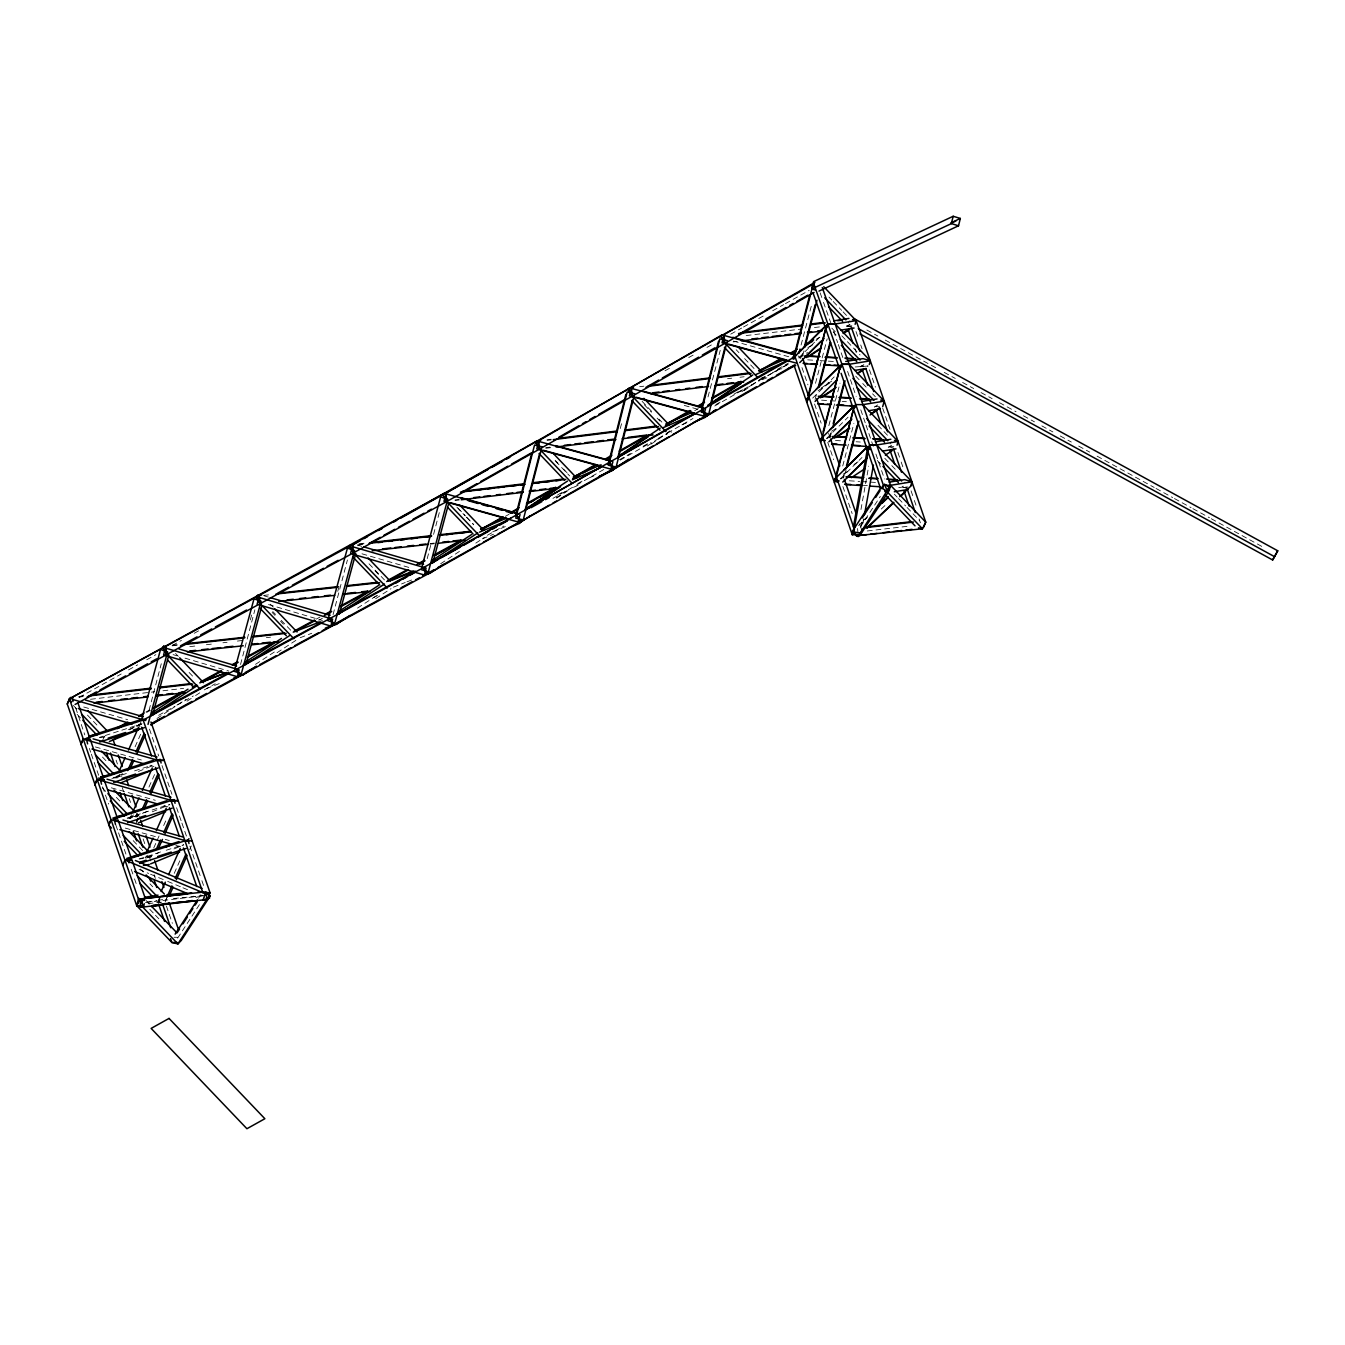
<?xml version="1.0" encoding="UTF-8"?>
<svg xmlns="http://www.w3.org/2000/svg" width="1345" height="1345" viewBox="0 0 1345 1345"><rect width="100%" height="100%" fill="white"/><g stroke="black" fill="none" stroke-linecap="round" stroke-linejoin="round"><path stroke-width="0.75" stroke-dasharray="5 3.75" d="M860.968 509.486L868.702 466.16M861.304 526.231L862.044 522.095M863.036 522.886L863.776 518.766M801.67 357.249L802.713 353.197M802.898 354.945L803.957 350.894M815.07 399.532L816.65 393.446M149.06 710.294L161.282 663.741M240.536 664.48L254.877 609.823M333.072 614.615L347.413 559.957M427.206 558.663L431.459 542.472M433.578 534.385L439.428 512.109M620.247 428.567L622.382 420.481M708.008 396.926L720.231 350.356M801.082 345.026L811.707 304.542M815.49 383.325L827.192 338.789M828.839 425.659L840.003 383.157M829.462 437.797L831.059 431.728M830.151 437.529L831.748 431.459M842.727 465.975L853.89 423.473M843.281 478.114L844.879 472.045M845.047 473.81L846.106 469.758M250.321 619.877L252.507 611.824M337.746 591.329L339.932 583.276M159.366 898.763L157.937 902.226L146.336 904.092M165.065 902.226L166.511 898.763M102.455 740.843L104.624 735.665M189.645 849.704L191.293 845.955M139.275 725.796L140.922 722.046M135.088 746.794L140.889 733.681M131.608 814.717L129.961 818.449L149.345 810.514M135.694 817.054L137.358 813.321M148.959 787.111L154.776 773.997M153.717 848.022L156.205 842.407M157.046 840.524L159.534 834.909M163.67 825.544L166.158 819.929M174.245 873.359L180.045 860.245M117.738 778.032L119.369 774.72M161.198 895.602L157.92 902.226L163.35 903.874M165.603 900.343L167.234 897.031M852.259 327.474L846.846 325.826L849.3 320.85M898.729 487.647L902.613 487.008L905.051 482.031M894.19 448.322L888.776 446.674L891.231 441.698M198.488 898.225L200.708 894.812L205.297 898.292M177.624 938.171L199.867 903.974M860.262 527.072L880.336 496.423M667.524 433.09L692.944 418.497M668.448 432.064L666.111 434.385L671.659 431.964M133.474 814.936L129.961 818.449L132.768 815.995M145.075 857.572L147.429 855.235M762.228 377.743L758.731 381.24L767.978 377.272M798.795 357.787L814.582 342.218M816.028 340.789L820.332 336.553M812.683 398.103L834.203 376.869M826.553 438.42L848.09 417.185M840.44 478.736L861.977 457.502M881.294 509.032L887.397 503.232M863.137 520.734L869.055 515.118M858.581 525.542L867.458 517.102M116.04 778.133L118.864 775.661M667.792 432.67L669.911 430.837M762.548 377.693L742.02 392.135M741.734 391.714L752.141 384.704M647.365 446.019L661.236 436.671M651.114 444.102L666.733 433.594M556.342 497.784L566.783 490.791M556.645 498.171L570.583 488.857M809.354 347.027L812.834 344.707M821.257 388.032L831.765 381.055M818.096 390.722L830.336 382.585M799.064 358.073L807.538 352.44M846.577 326.532L849.973 324.279L846.19 326.213M860.464 366.849L863.86 364.596M831.63 431.241L838.423 426.735M826.822 438.705L830.218 436.453M874.334 407.165L877.73 404.912M853.957 464.529L860.75 460.04M843.147 474.23L849.939 469.724M840.709 479.022L844.105 476.769M888.221 447.482L891.617 445.229M156.978 718.449L168.949 710.58M170.647 709.454L186.03 699.35M187.039 701.165L193.882 696.676M195.58 695.567L200.708 692.187M440.672 563.74L459.435 551.416M475.811 543.128L484.334 537.512M255.5 664.346L274.346 652.006M277.036 652.712L295.883 640.371M357.535 608.091L378.079 594.658M375.642 598.71L391.059 588.622M715.775 404.61L721.223 401.483M733.933 394.186L741.196 390.016M714.733 405.988L741.986 390.369M743.802 389.327L760.144 379.946M577.711 483.612L583.158 480.501M619.49 459.738L630.385 453.5M643.112 446.237L650.375 442.085M576.669 485.007L603.922 469.422M620.28 460.091L651.165 442.438M658.428 438.285L665.691 434.132M816.247 339.243L819.895 337.175M761.169 378.55L764.817 376.482M777.561 369.253L788.473 363.049M761.942 378.92L765.574 376.852M767.39 375.827L789.229 363.419M505.367 516.346L509.015 514.294M557.671 494.893L564.967 490.807M487.411 535.26L503.803 526.046M552.963 498.356L574.819 486.049M79.22 697.399L121.201 673.996M128.498 669.928L137.627 664.833M146.739 659.756L155.869 654.662M172.294 645.499L181.424 640.422M194.201 633.293L199.665 630.25M665.018 370.783L670.499 367.723M688.741 357.551L694.222 354.492M706.999 347.38L714.296 343.311M730.722 334.148L741.667 328.046M743.499 327.02L763.573 315.84M772.686 310.745L783.647 304.642M785.463 303.617L809.186 290.402M318.799 620.264L322.447 618.229M694.726 410.662L698.374 408.628M807.874 347.582L811.523 345.531M158.643 715.321L175.069 706.159M176.884 705.15L193.31 695.987M204.255 689.884L215.217 683.781M738.96 391.748L742.608 389.714M760.866 379.542L788.237 364.276M145.966 712.009L149.614 709.975M146.655 712.446L150.321 710.412M129.708 729.763L140.687 723.694M137.711 726.165L141.376 724.131M316.31 619.07L319.975 617.086M373.927 597.432L377.592 595.448M681.881 424.902L687.429 422.481M772.635 372.615L781.882 368.631M589.228 477.895L596.625 474.701M573.458 487.327L579.006 484.94M492.657 531.88L507.452 525.71M482.418 538.857L493.514 534.234M128.414 729.578L141.982 724.03M138.434 771.475L153.935 765.137M152.304 811.808L169.756 804.663M147.782 857.152L163.3 850.78M173.942 848.947L183.643 844.979M118.242 775.594L124.059 773.224M116.309 776.384L119.318 775.174M393.412 587.177L405.248 582.486M406.947 581.847L412.999 579.443M206.441 688.573L220.227 683.226M300.17 637.715L311.771 633.276M99.362 737.413L103.246 736.169M105.179 735.547L141.998 723.694M113.249 777.729L126.817 773.375M134.567 770.87L152.002 765.255M127.136 818.063L169.756 804.327M139.073 859.001L158.458 852.764M166.208 850.259L183.643 844.643M100.001 737.682L105.885 736.69M111.854 778.402L119.604 777.124M855.218 366.966L868.147 366.025L861.019 366.025L866.432 367.673M127.725 818.382L137.392 816.802M147.143 902.108L156.827 900.528M158.76 900.209L162.627 899.57M139.762 858.967L143.612 858.329M145.546 858.026L151.346 857.084M639.665 386.704L643.784 386.2M547.045 439.748L551.164 439.227M547.079 440.403L551.198 439.882M545.751 447.65L549.886 447.128M545.784 448.305L551.971 447.532M733.109 341.933L737.245 341.428M455.03 499.886L459.149 499.382M455.03 500.542L459.166 500.037M145.479 902.562L205.432 895.434L172.816 898.578M746.172 335.544L802.024 328.987M814.431 327.524L820.635 326.801M727.561 378.685L731.714 378.197M739.985 377.239L744.121 376.751M357.35 545.061L363.553 544.338M189.813 646.659L198.085 645.684M206.373 644.726L212.577 643.986M222.917 642.775L227.053 642.288M237.392 641.077L243.596 640.338M266.36 637.664L270.496 637.177M90.535 699.282L154.658 691.75M162.947 690.775L183.626 688.354M867.273 530.972L908.665 526.181M78.834 696.441L85.054 695.735M78.783 697.08L82.919 696.609M359.065 543.817L367.353 542.876M359.014 544.456L363.167 543.985M430.181 543.548L434.317 543.077M430.131 544.187L434.267 543.716M263.536 595.415L269.757 594.725M172.194 645.196L178.414 644.524M172.11 645.835L178.33 645.163M846.862 325.843L852.209 325.843M161.501 902.226L157.937 902.226L163.972 903.655M878.487 406.341L874.922 406.341L880.336 407.989M888.776 446.658L894.139 446.674M908.026 488.655L902.613 487.008L907.959 487.008M174.026 937.28L177.59 937.28M807.689 359.838L818.029 360.494M820.097 360.628L826.284 361.015M828.352 361.132L834.556 361.519M821.576 400.154L840.171 401.331M842.239 401.449L846.375 401.718M835.464 440.471L841.651 440.874M856.126 441.765L860.245 442.034M849.334 480.787L859.674 481.443M861.741 481.577L876.2 482.485M863.221 485.293L867.357 485.562M846.846 325.826L852.898 327.255M902.596 487.008L908.648 488.437M125.27 828.1L157.264 837.145M165.267 839.398L169.251 840.524M175.859 845.433L181.861 847.115M733.412 341.058L789.364 356.929M684.302 405.417L698.29 409.384M95.394 746.946L141.376 759.992M149.968 765.473L153.952 766.6M111.316 787.817L155.297 800.275M163.888 805.739L167.89 806.865M83.726 706.999L127.556 719.642M136.097 725.174L140.082 726.317M357.72 545.145L361.704 546.305M361.973 553.804L411.856 568.296M264.326 595.885L268.311 597.062M268.546 604.561L322.363 620.448M173.068 654.628L177.052 655.805M185.022 658.159L228.869 671.105M139.107 869.475L148.639 873.443M150.539 874.233L165.771 880.605M167.671 881.395L180.987 886.977M182.903 887.767L190.519 890.945M193.613 896.14L197.412 897.737M866.836 329.996L877.881 336.048M885.262 340.083L936.843 368.345M944.207 372.38L955.253 378.433M962.616 382.484L973.679 388.537M981.043 392.572L992.106 398.624M999.469 402.659L1016.047 411.755M1023.41 415.79L1034.473 421.842M1041.837 425.877L1052.883 431.947M1060.264 435.982L1071.309 442.034M1078.673 446.069L1089.736 452.122M1097.1 456.157L1154.212 487.462M1156.044 488.47L1172.621 497.549M1174.471 498.558L1191.048 507.637M1192.897 508.645L1209.474 517.741M1211.307 518.75L1264.737 548.02M798.073 355.837L800.847 358.543M369.018 563.79L384.468 579.93M270.395 604.208L273.203 607.133M272.766 611.538L275.574 614.463M281.189 620.314L291.008 630.536M175.506 653.418L178.313 656.343M189.107 672.466L194.722 678.317M828.991 297.094L831.798 300.036M833.211 301.515L841.667 310.359M843.063 311.821L847.3 316.26M831.782 328.113L836.002 332.534M884.775 458.275L890.407 464.176M891.802 465.639L897.434 471.54M877.293 460.478L881.513 464.899M894.358 494.187L897.182 497.146M898.578 498.608L905.622 505.972M907.034 507.452L919.694 520.717M644.423 404.845L651.451 412.209M657.083 418.093L659.891 421.052M555.569 461.15L569.641 475.895M458.04 508.208L465.084 515.572M466.48 517.035L473.524 524.399M456.88 507.149L465.32 515.992M466.715 517.472L473.759 524.836M375.053 570.835L380.685 576.719M272.144 612.412L274.952 615.354M280.584 621.255L283.392 624.198M87.425 715.069L97.277 725.392M73.302 705.452L77.522 709.874M77.119 714.329L81.339 718.751M102.472 757.05L108.104 762.951M136.501 813.54L139.325 816.482M116.376 797.383L122.008 803.268M102.254 787.783L106.474 792.205M133.155 840.608L143.007 850.914M140.485 869.055L143.293 871.997M149.934 883.816L152.742 886.759M146 900.461L150.22 904.882M149.799 909.338L154.019 913.759M155.432 915.222L161.047 921.123M841.785 335.796L846.005 340.218M847.417 341.697L860.06 354.962M833.328 332.08L836.136 335.023M855.706 376.112L861.321 382.014M862.733 383.493L866.953 387.915M872.569 393.816L875.376 396.758M877.982 425.306L889.23 437.091M736.152 349.717L738.977 352.676M744.609 358.594L754.478 368.967M642.103 401.348L653.401 413.218M659.033 419.152L661.858 422.111M555.098 460.259L557.923 463.218M563.572 469.136L569.204 475.054M820.131 292.806L822.837 300.456M823.527 302.373L831.664 325.339M856.008 331.576L858.043 337.326M860.733 344.976L862.078 348.792M854.949 348.809L856.294 352.642M176.599 807.723L181.239 821.139M181.911 823.056L186.568 836.472M189.88 846.072L201.246 878.789M201.901 880.706L204.575 888.406M115.889 825.158L117.889 830.907M118.562 832.824L126.548 855.84M131.205 869.257L133.861 876.923M134.517 878.84L137.173 886.506M869.475 369.858L875.444 387.141M833.681 331.089L837.649 342.605M838.322 344.522L842.962 357.972M801.973 367.605L807.941 384.855M162.005 765.557L171.941 794.307M129.221 798.644L130.532 802.477M143.142 838.944L145.125 844.694M149.11 856.21L151.111 861.96M166.393 906.059L172.362 923.326M122.26 787.666L123.572 791.516M102.607 786.791L108.592 804.058M89.358 748.392L90.687 752.242M91.342 754.158L98.622 775.275M882.723 408.258L889.986 429.391M919.089 518.985L920.417 522.818M847.585 371.405L856.16 396.388M828.604 433.359L829.932 437.192M814.566 404.021L821.156 423.204M827.763 442.387L833.681 459.671M149.463 729.125L158.693 755.974M154.036 874.603L155.364 878.453M897.888 452.441L900.528 460.125M901.184 462.041L903.823 469.724M911.069 490.858L913.692 498.541M914.348 500.458L916.987 508.141M860.783 409.821L865.39 423.271M866.045 425.205L873.275 446.338M875.914 454.022L884.455 478.988M859.606 523.81L861.573 529.594M842.911 486.571L852.142 513.571M116.107 760.16L117.402 764.01M75.69 707.874L84.785 734.891M158.895 898.712L159.82 902.445M857.572 528.551L858.127 534.301M137.543 816.482L132.18 816.465L137.543 816.482M151.481 856.765L146.134 856.765L151.481 856.765M121.84 776.149L118.276 776.149L121.857 776.166"/><path stroke-width="1.5" d="M853.403 527.021L867.475 448.608M861.926 529.073L861.187 533.208L853.655 531.947L868.836 447.33L867.844 446.54M864.516 514.631L873.409 465.101M815.389 290.049L811.808 288.956L813.607 281.626L953.168 216.276L960.33 218.445L958.531 225.775L818.971 291.125M811.808 288.956L951.369 223.606L953.168 216.276M350.557 553.568L352.289 546.642L426.113 568.094L424.381 575.004L352.558 554.14M608.411 463.571L625.896 394.388M617.943 457.199L632.352 400.205M628.552 459.284L612.95 469.792L616.128 467.034L634.151 395.783M701.569 408.426L718.533 341.277M710.597 404.072L724.989 347.094M715.994 409.67L705.604 416.681L708.781 413.924L726.788 342.672M237.376 676.72L239.124 669.81L165.385 648.038L163.619 654.931L237.376 676.72L243.411 674.333L233.761 678.048M257.114 604.275L258.879 597.382L332.618 619.154L330.87 626.064L259.114 604.863M516.06 514.362L531.712 453.45M539.715 453.215L525.105 510.058L601.736 466.48M530.502 515.639L520.061 522.633L523.239 519.91L541.497 448.843M793.668 357.484L809.841 294.723M793.853 359.233L812.649 286.35M804.276 347.128L815.238 304.609M804.999 346.859L816.987 300.288M808.126 395.682L826.166 326.801M818.248 387.377L829.932 342.807M818.954 387.108L830.638 342.538M798.947 353.13L800.023 349.078M823.056 431.913L840.087 367.118M825.359 440.656L821.627 439.748L840.625 365.083M833.177 423.625L843.836 383.123M832.824 427.407L845.063 380.82M836.338 474.264L853.403 409.468M839.179 480.989L835.447 480.081L854.478 405.433M846.476 465.975L857.152 425.474M846.644 467.741L858.917 421.17M421.792 567.573L440.639 496.877L447.734 499.214L428.349 571.928L421.254 569.591M432.838 562.782L448.457 504.207M705.553 408.561L703.553 416.008L629.426 395.85L631.41 388.419L703.536 408.023M612.9 461.671L610.899 469.119L536.789 448.877L538.79 441.429L610.899 461.133M141.477 720.029L160.526 649.517L167.604 651.888L148.017 724.417M152.54 715.254L168.865 654.813M234.82 669.289L254.003 598.861L261.098 601.249L241.343 673.694L234.265 671.306M245.883 664.514L261.787 606.158M328.298 618.616L347.43 548.138L354.525 550.525L334.838 623.021L327.76 620.633M339.377 613.858L355.769 553.434M520.044 514.513L518.01 521.944L443.968 501.315L446.002 493.884L518.044 513.958M138.77 898.258L136.686 905.656L171.857 942.475L177.91 943.921L142.721 907.085L136.686 905.656L67.25 703.99L69.419 698.828L444.001 493.464L349.666 546.171L69.419 698.812L138.854 900.444L136.686 905.656L142.099 907.303M479.123 535.411L446.742 501.534L442.875 494.893L814.868 282.366L813.792 283.778L841.953 364.276L839.784 369.488L825.88 329.172L826.923 325.473M855.117 324.33L856.16 320.631L823.762 286.737M869.273 364.529L870.316 360.83L856.143 320.614L852.545 319.538M882.673 406.678L884.237 401.146L870.316 360.83L835.178 323.977L828.049 323.96L825.88 329.172L813.002 292.823M897.048 445.178L898.09 441.479L884.237 401.146L849.098 364.293L835.178 323.977L856.16 320.631M888.995 490.858L890.558 485.31L849.098 364.293L841.953 364.276L839.784 369.471M910.868 485.511L911.91 481.813L876.755 444.976L869.61 444.96L867.458 450.155M206.239 895.669L207.231 892.391M812.363 287.258L813.809 283.778L720.937 336.317L724.837 342.941L757.235 377.02M825.88 329.189L828.049 323.96L835.178 323.943L822.283 287.578M111.568 828.1L108.76 825.158L110.912 819.962L118.057 819.962L131.373 858.295M108.76 825.158L110.912 819.962M122.731 865.423L124.9 860.212L132.029 860.212L145.327 898.544M207.92 898.04L210.072 892.828L150.959 721.996M859.405 534.789L852.276 534.772L820.618 442.37L822.787 437.175M880.622 400.037L884.237 401.146L862.952 404.626L855.807 404.626L854.361 408.073L855.807 404.626L841.953 364.276L849.098 364.293L870.316 360.83L863.087 358.627L845.736 361.452M834.438 482.704L835.884 479.24M852.276 534.772L854.445 529.577L795.013 356.644L796.055 355.248L722.013 334.888M855.807 404.626L883.413 485.31L881.967 488.773L883.699 485.528M889.163 482.166L904.681 479.61L911.91 481.813L890.558 485.31L888.389 490.521L884.825 490.505M923.561 527.341L925.73 522.146L898.09 441.479L862.952 404.626M147.21 851.25L152.994 838.154M156.306 830.655L166.242 808.194M156.306 849.334L160.442 839.986M163.754 832.488L172.025 813.775M158.306 848.762L162.442 839.398M164.931 833.782L173.202 815.07M161.165 891.516L165.3 882.152M168.613 874.67L180.196 848.46M166.965 897.081L171.925 885.851M175.237 878.369L185.997 854.025M169.789 894.644L173.085 887.145M176.397 879.664L187.157 855.319M119.369 770.651L125.169 757.571M128.481 750.09L138.434 727.662M127.641 770.618L132.617 759.404M135.929 751.939L144.234 733.244M130.465 768.163L133.777 760.682M137.089 753.217L145.394 734.521M133.273 810.968L139.056 797.871M142.368 790.389L152.304 767.945M136.568 822.165L138.232 818.416M142.368 809.068L146.504 799.703M149.816 792.222L158.105 773.509M144.369 808.479L147.681 800.998M150.993 793.516L159.265 774.804M67.267 704.007L70.528 697.382M144.352 903.773L142.721 907.085L140.687 906.681L139.947 899.032L206.088 891.802L206.827 899.469L177.91 943.904L181.239 940.508L210.139 896.056L205.566 892.576M920.417 528.366L922.451 528.77L887.296 491.951L881.194 487.277L852.209 531.544L858.312 536.218L890.558 485.31L925.73 522.146L922.468 528.77L856.261 535.798L866.617 534.604M114.947 817.777L113.552 820.4L187.543 841.314L188.956 838.675M859.993 333.896L1272.639 559.991L1277.75 550.794L854.058 318.63M1272.639 559.991L1277.75 550.794M101.009 777.494L99.597 780.117L173.589 801.048M175.136 934.136L197.379 899.939M177.338 932.438L179.574 929.025M182.903 923.897L187.358 917.055M189.578 913.642L192.907 908.497M195.143 905.084L197.362 901.671M862.229 517.926L872.266 502.61M875.595 497.499L880.067 490.69M861.641 532.805L888.389 491.951M796.122 363.066L722.046 342.74L724.047 335.292L724.837 342.941L720.937 336.317L721.962 334.922L535.68 442.455L539.58 449.062L814.061 292.453M629.325 388.032L628.3 389.428L632.251 396.018L628.3 389.428L629.325 388.032L633.478 387.494M703.771 416.866L707.403 414.798L613.74 469.287L427.357 574.248L423.473 567.624L143.158 720.079L202.944 892.828M707.403 414.798L706.377 416.177L702.443 409.586L423.473 567.624L427.306 574.281L150.64 724.753M443.934 493.497L442.875 494.893L446.792 501.517L539.58 449.062L538.824 441.429L536.722 441.025L443.934 493.497L446.019 493.884L446.775 501.534M536.739 441.042L535.68 442.455L539.614 449.045M353.5 552.812L352.81 545.145L350.793 544.742L349.666 546.171L353.466 552.845L387.259 588M241.461 674.534L240.301 675.997L236.501 669.322L240.301 675.997L241.461 674.534L210.358 691.448M350.826 544.708L349.666 546.171L353.5 552.829L446.725 501.55M861.187 533.208L858.11 536.605L854.025 532.519M825.813 325.927L792.793 358.627L795.399 355.87M210.139 896.056L206.827 899.452L142.738 907.085L141.998 899.435M887.28 491.951L889.516 489.681M707.302 415.151L704.982 417.471L693.869 422.296M522.936 519.943L519.422 523.44L510.175 527.29M607.553 464.664L609.89 462.344M615.825 467.102L612.328 470.582L599.366 476.164M792.793 358.611L795.13 356.29M798.14 353.079L825.41 326.078M805.1 357.047L820.887 341.411M799.754 362.595L824.149 338.436M816.365 389.058L839.33 366.378M806.697 398.86L839.734 366.26M815.087 401.415L836.624 380.147M830.218 429.358L853.184 406.711M820.551 439.159L853.571 406.594M832.858 437.579L850.09 420.598M828.94 441.715L851.923 419.068M844.038 469.691L867.004 447.044M846.678 477.912L863.91 460.932M842.76 482.048L867.172 457.989M877.949 506.678L888.305 496.843M882.27 503.064L888.188 497.431M867.121 527.576L893.769 502.29M899.687 496.675L911.523 485.444M866.987 528.182L893.635 502.879M901.049 495.868L905.488 491.648M707.722 405.349L752.813 374.969M714.935 401.096L740.961 383.56M618.549 456.14L660.176 428.113M618.834 456.56L648.324 436.705M525.693 508.998L567.523 481.039M526.013 509.385L555.62 489.597M806.563 357.535L820.5 348.237M843.147 333.14L850.107 328.483M808.614 356.761L820.803 348.641M843.449 333.526L848.678 330.046M820.484 397.784L836.237 387.31M857.236 373.355L864.247 368.698M822.568 396.994L834.825 388.839M857.572 373.725L862.817 370.228M526.635 509.251L530.031 506.998M533.427 504.745L540.202 500.239M545.297 496.86L560.579 486.722M834.186 438.201L849.452 428.063M871.526 413.419L878.302 408.914M836.102 437.512L849.687 428.5M870.047 414.983L876.839 410.477M851.402 477.66L864.986 468.648M885.363 455.148L892.155 450.642M152.103 712.749L187.997 689.178M151.397 715.691L197.547 685.378M151.144 724.753L159.702 719.138M432.401 560.293L471.624 534.503M431.728 563.236L477.778 532.939M443.413 564.446L429.761 573.407L425.323 573.844M245.479 662.009L281.458 638.455M244.74 664.951L289.293 635.798M256.475 666.162L242.773 675.123L239.83 675.409M338.957 611.353L378.348 585.596M338.234 614.295L384.468 584.049M349.952 615.506L336.25 624.467L331.845 624.887M558.814 437.259L578.787 425.827M582.419 423.742L586.05 421.674M589.682 419.59L595.129 416.462M598.76 414.394L624.198 399.835M645.987 387.343L658.714 380.063M662.345 377.979L698.677 357.148M702.309 355.063L715.019 347.767M666.414 424.062L690.019 410.511M697.298 406.341L704.561 402.189M711.824 398.019L740.876 381.341M665.388 425.457L690.809 410.864M698.072 406.694L703.519 403.567M712.615 398.355L741.667 381.694M708.916 405.08L786.976 360.443M792.424 357.333L796.055 355.248M618.078 457.149L694.39 413.403M795.013 356.644L702.443 409.586L706.377 416.177L795.332 365.319M616.582 466.866L652.913 446.036M656.545 443.951L669.255 436.654M672.887 434.586L700.14 418.951M712.85 411.671L716.481 409.603M720.113 407.518L756.428 386.772M760.059 384.687L763.691 382.619M767.322 380.534L772.77 377.424M776.401 375.356L794.542 364.966M573.777 477.004L595.566 464.546M604.662 459.368L611.925 455.215M619.188 451.063L646.441 435.477M572.735 478.4L596.356 464.899M605.435 459.704L610.882 456.594M619.978 451.399L649.047 434.805M759.068 370.917L780.907 358.51M790.019 353.331L797.299 349.196M804.579 345.06L813.675 339.898M759.824 371.287L781.664 358.88M790.776 353.718L796.223 350.608M805.336 345.446L812.615 341.311M843.836 332.417L849.3 329.306M525.525 518.682L498.07 534.015M529.173 516.598L549.197 505.199M552.845 503.131L556.477 501.063M560.125 498.995L612.933 468.934M738.674 334.317L762.346 320.917M765.977 318.849L786.001 307.517M789.649 305.466L793.298 303.398M796.929 301.347L807.857 295.16M460.578 492.909L476.954 483.662M480.602 481.594L507.889 466.177M511.537 464.109L531.544 452.811M480.938 529.291L502.795 516.984M510.074 512.882L519.187 507.754M526.467 503.652L555.603 487.26M481.695 529.678L503.551 517.371M510.831 513.269L518.111 509.167M527.223 504.039L556.359 487.63L550.021 488.403M351.146 545.784L360.258 540.707M363.907 538.672L367.555 536.638M378.517 530.535L382.165 528.501M393.11 522.381L396.758 520.347M400.406 518.313L442.387 494.91M444.203 493.901L488 469.472M491.665 467.438L502.61 461.335M506.258 459.301L509.906 457.266M537.277 442.001L540.925 439.966M419.169 564.312L422.818 562.277M435.578 555.149L444.707 550.055M448.356 548.02L459.317 541.917M481.207 529.711L501.281 518.514M530.485 502.24L534.133 500.205M539.614 497.146L554.207 489.008M576.097 476.803L579.762 474.768M583.411 472.734L587.059 470.7M431.913 562.109L510.68 518.195M395.884 583.041L399.532 581.006M403.181 578.972L406.829 576.938M410.477 574.903L414.125 572.869M432.384 562.698L437.848 559.638M441.496 557.603L459.755 547.432M463.403 545.397L474.348 539.295M477.996 537.26L488.958 531.157M492.606 529.123L496.255 527.089M499.903 525.054L507.2 520.986M530.922 507.754L541.867 501.651M545.515 499.617L549.18 497.583M428.45 572.819L433.947 569.759M437.613 567.725L479.745 544.237M483.41 542.186L494.405 536.067M116.712 728.166L127.691 722.097M138.653 716.044L144.134 713.018M153.28 707.958L182.517 691.801M117.418 728.603L128.38 722.534M139.342 716.481L143.007 714.464M153.969 708.395L181.39 693.247M192.352 687.177L196.017 685.16M112.123 740.305L119.436 736.253M369.253 543.346L380.215 537.311M383.88 535.293L394.842 529.274M398.49 527.257L409.452 521.221M413.117 519.22L424.079 513.185M427.744 511.167L431.392 509.167M87.206 696.979L96.369 691.952M100.018 689.951L125.64 675.879M129.305 673.862L147.597 663.808M151.262 661.807L156.743 658.781M75.085 704.461L353.466 552.845M387.747 580.367L406.039 570.347M417.017 564.345L424.331 560.327M433.477 555.317L460.898 540.287M388.453 580.821L408.561 569.792M419.539 563.79L425.02 560.781M434.166 555.771L461.604 540.74M336.637 614.211L415.47 571.171M336.788 622.87L397.296 589.833M400.961 587.832L411.957 581.83M415.622 579.829L419.287 577.829M422.952 575.828L426.617 573.827M151.649 714.632L228.499 672.836M151.8 723.291L164.611 716.33M168.259 714.346L192.049 701.401M195.714 699.417L206.693 693.448M277.692 593.145L288.687 587.177M292.353 585.193L323.489 568.296M327.154 566.295L338.15 560.327M180.549 645.802L197.059 636.857M200.724 634.874L211.72 628.922M215.385 626.921L246.538 610.042M200.842 681.696L221.017 670.751M232.012 664.783L237.51 661.807M248.506 655.839L274.161 641.918M294.32 630.99L314.478 620.062M325.473 614.11L330.971 611.134M340.134 606.175L367.622 591.279M201.515 682.167L221.673 671.222M232.668 665.254L238.166 662.278M247.329 657.301L272.985 643.381M294.992 631.461L315.15 620.549M324.313 615.573L331.643 611.605M340.806 606.645L368.295 591.75M243.159 664.884L321.993 622.163M245.126 672.55L256.138 666.599M259.804 664.598L276.297 655.671M279.962 653.67L290.957 647.718M294.622 645.734L318.462 632.822M322.127 630.822L333.123 624.87M950.898 222.867L960.33 218.445M952.075 222.799L955.841 221.034M666.01 423.81L691.918 412.545M663.203 427.66L694.659 413.974M758.63 370.665L784.522 359.535M755.823 374.532L785.396 361.805M788.304 368.513L795.702 365.336M573.357 476.752L601.114 464.798M572.398 479.812L600.156 467.858M480.518 529.022L506.409 518.245M479.526 532.149L507.284 520.599M392.135 580.25L411.503 572.314M138.569 822.787L165.704 811.691M166.057 846.913L171.874 844.525M150.59 863.877L179.675 851.94M121.151 782.756L152.136 770.113M109.382 741.499L138.535 729.73M425.877 574.399L430.417 572.6L422.666 575.643M386.704 581.528L413.789 570.868M330.836 626.064L336.906 623.676L325.305 628.115M203.902 681.226L225.153 673.072M199.766 682.873L226.817 672.5M293.244 632.167L320.312 621.827M100.757 777.259L153.078 760.413M122.042 778.419L135.61 774.047M113.636 782.319L158.206 767.978M112.778 818.163L166.999 800.678M139.863 817.441L145.68 815.574M127.59 822.585L172.126 808.227M126.749 858.413L179.019 841.55M140.283 862.061L146.084 860.195M157.701 856.446L171.252 852.074M139.628 863.473L186.098 848.493M88.804 736.303L143.091 718.903M146.302 719.054L86.198 738.321L87.627 743.886M108.155 738.119L125.606 732.521M133.357 730.032L139.174 728.166M99.732 742.003L144.335 727.695M88.854 736.152L96.706 734.824M100.757 776.838L106.574 775.88M854.731 370.413L866.298 368.53M861.523 401.483L877.007 398.944M868.601 410.746L880.218 408.846M875.36 441.816L890.861 439.277M882.438 451.096L896.005 448.86M894.29 491.749L907.892 489.53M116.645 816.818L126.312 815.238M130.6 857.084L138.333 855.823M143.461 865.407L149.261 864.465M144.554 897.334L158.088 895.148M151.632 906.597L163.216 904.731M833.681 320.867L848.93 318.429M840.726 330.147L854.075 328.029M649.971 385.41L709.79 377.895M718.045 376.852L748.997 372.969M647.954 386.334L709.824 378.55M718.079 377.508L751.082 373.372M652.829 392.807L659.016 392.034M663.135 391.513L669.322 390.722M675.509 389.949L679.645 389.428M685.832 388.655L689.951 388.133M696.138 387.36L702.325 386.587M716.767 384.771L722.954 383.981M727.09 383.459L733.277 382.686M737.396 382.165L741.532 381.644M650.795 393.715L708.563 386.469M714.75 385.679L743.617 382.047M559.419 438.201L617.17 430.988M625.425 429.963L656.377 426.096M553.266 439.63L617.204 431.644M625.459 430.619L658.462 426.5M564.312 445.329L570.515 444.556M574.634 444.052L580.821 443.278M584.941 442.757L593.195 441.732M597.331 441.21L603.518 440.437M607.637 439.933L613.824 439.159M628.266 437.36L646.827 435.04M556.107 447.028L615.926 439.563M622.113 438.789L653.065 434.923M742.675 332.366L802.578 325.019M810.833 324.01L823.224 322.497M837.683 320.715L841.819 320.211M738.539 333.526L802.578 325.675M810.833 324.666L825.292 322.901M751.704 339.007L757.891 338.251M762.027 337.729L768.23 336.973M772.349 336.469L780.621 335.46M784.74 334.955L790.944 334.199M795.08 333.694L801.267 332.921M807.471 332.165L811.607 331.66M817.794 330.904L821.929 330.399M741.364 340.924L801.267 333.594M807.471 332.82L821.929 331.055M462.529 491.228L524.483 483.746M532.755 482.754L563.723 479.005M460.478 492.136L524.5 484.402M532.755 483.41L565.808 479.408M473.608 497.633L479.812 496.893M483.931 496.389L490.135 495.649M496.322 494.893L500.458 494.405M506.661 493.649L512.849 492.892M516.984 492.404L523.171 491.648M529.375 490.908L535.562 490.152M539.698 489.664L545.885 488.907M461.234 499.785L523.188 492.304M529.392 491.564L558.293 488.067M142.015 898.779L191.629 892.878M197.833 892.138L201.969 891.651M153.095 905.202L159.282 904.462M163.417 903.974L169.621 903.235M175.825 902.495L182.029 901.755M186.165 901.268L192.369 900.528M466.967 491.228L471.103 490.74M475.239 490.252L481.443 489.53M487.647 488.79L493.85 488.067M497.986 487.579L504.19 486.856M510.394 486.117L516.598 485.394M520.75 484.906L524.886 484.419M533.158 483.443L539.362 482.72M543.498 482.233L549.701 481.51M555.905 480.77L560.041 480.283M378.029 542.64L382.165 542.153M388.369 541.413L392.505 540.925M400.776 539.967L404.912 539.479M411.116 538.74L417.337 538.017M423.54 537.294L429.744 536.554M446.288 534.621L452.492 533.881M456.627 533.393L464.899 532.435M867.962 526.702L911.422 521.675M863.793 527.828L913.457 522.079M870.753 534.116L876.957 533.41M883.177 532.687L889.381 531.964M893.517 531.477L901.806 530.518M905.942 530.048L912.145 529.325M91.258 695.012L151.329 688.152M159.618 687.211L190.687 683.663M89.14 695.903L151.279 688.808M159.567 687.867L192.705 684.084M96.117 702.208L102.338 701.502M108.541 700.779L114.762 700.072M120.966 699.366L127.187 698.66M131.322 698.189L137.543 697.467M143.764 696.76L147.9 696.29M156.188 695.348L162.409 694.642M166.545 694.154L172.765 693.448M178.969 692.742L183.122 692.271M93.982 703.082L147.849 696.945M156.121 695.987L185.122 692.675M371.489 542.405L431.543 535.646M439.832 534.722L470.901 531.225M369.371 543.296L431.51 536.302M439.781 535.36L470.851 531.863M382.552 548.911L390.823 547.97M394.976 547.516L401.18 546.81M407.4 546.104L413.604 545.414M419.825 544.708L426.029 544.019M442.606 542.153L448.81 541.447M452.962 540.976L461.234 540.051M372.145 550.71L428.063 544.422M438.42 543.262L465.336 540.219M261.535 594.994L257.383 595.448L256.239 596.894L260.039 603.569L259.383 595.869L257.383 595.448L256.239 596.894L260.039 603.552M280.197 592.96L338.251 586.605M346.539 585.697L377.642 582.301M275.96 594.053L336.099 587.479M346.455 586.336L379.643 582.704M287.09 599.937L293.311 599.265M299.531 598.575L305.752 597.903M311.973 597.214L318.193 596.541M324.414 595.852L330.635 595.179M347.212 593.364L355.517 592.456M361.738 591.783L367.942 591.094M278.718 601.484L334.703 595.364M342.992 594.456L369.942 591.514M184.635 643.835L244.773 637.244M253.079 636.336L284.182 632.923M184.551 644.474L244.689 637.883M252.994 636.975L286.166 633.344M189.46 651.047L195.681 650.358M201.901 649.685L208.122 648.996M212.275 648.542L220.58 647.634M224.716 647.18L233.021 646.272M251.683 644.221L257.904 643.549M262.04 643.078L270.345 642.17M187.308 651.921L243.294 645.768M251.599 644.86L278.55 641.901M166.915 894.744L185.291 892.945M162.526 896.442L184.971 894.257M164.359 903.907L197.009 900.713M104.103 779.68L96.958 779.68L94.806 784.875L96.958 779.68L104.103 779.68L117.385 818.046M184.921 840.86L192.049 840.86M124.9 860.212L132.029 860.212M204.726 892.828L210.072 892.828M138.854 900.444L144.201 900.461M143.831 905.656L136.686 905.656L139.947 899.032L143.982 899.99M869.61 444.96L876.755 444.976L898.09 441.479L894.475 440.37M90.199 739.363L83.054 739.346L80.885 744.525L83.054 739.346L90.216 739.38L103.447 777.763M177.221 942.492L171.857 942.492L170.529 938.659M883.413 485.31L890.558 485.326M809.757 355.937L820.08 356.576M826.267 356.963L836.607 357.585M844.862 358.089L855.185 358.728M804.36 356.005L818.819 356.896M825.006 357.266L837.414 358.022M845.669 358.527L855.992 359.165M803.049 363.251L807.168 363.503M811.304 363.755L817.508 364.142M823.695 364.512L829.899 364.898M834.018 365.151L840.221 365.537M803.839 363.688L816.247 364.461M824.502 364.966L838.961 365.84M823.678 396.203L834.001 396.842M840.188 397.229L850.528 397.868M860.85 398.523L869.105 399.028M818.264 396.254L832.723 397.162M838.927 397.548L851.318 398.305M859.573 398.826L869.912 399.465M819.021 403.635L823.157 403.887M827.276 404.156L831.412 404.408M837.616 404.795L843.803 405.181M850.006 405.568L854.125 405.82M817.76 403.937L830.151 404.71M836.338 405.097L852.864 406.123M837.532 436.503L845.786 437.024M854.058 437.545L864.381 438.184M872.636 438.705L880.908 439.227M832.135 436.553L846.593 437.461M852.78 437.848L865.171 438.621M873.443 439.142L883.766 439.798M832.874 443.934L837.01 444.186M851.469 445.094L859.724 445.615M831.597 444.237L846.055 445.145M852.259 445.531L866.718 446.439M847.232 476.567L863.742 477.609M869.946 477.996L878.201 478.517M886.473 479.039L896.796 479.694M845.955 476.87L862.481 477.912M868.668 478.316L876.94 478.837M889.331 479.61L897.586 480.131M844.626 484.133L850.83 484.519M857.034 484.906L861.153 485.175M845.417 484.57L861.943 485.612M870.215 486.133L880.538 486.789M727.292 340.638L719.81 338.89L701.3 412.158L708.798 413.907M634.655 393.749L627.173 392L608.663 465.269L616.144 467.018M918.433 527.812L922.468 528.77M542.018 446.809L534.537 445.027L515.757 518.111L523.239 519.893M644.171 391.479L702.275 407.266M636.185 397.279L694.289 413.083M555.552 445.615L609.638 460.377M543.548 450.323L599.618 465.639M732.806 337.292L794.878 354.34M728.805 344.185L786.859 360.124M460.763 497.6L516.783 513.218M450.709 502.811L508.746 518.985M122.95 820.03L182.954 836.977M119.856 829.613L171.857 844.29M468.195 500.693L478.181 503.534M482.183 504.661L488.168 506.376M496.171 508.645L502.156 510.343M506.157 511.47L512.159 513.168M93.108 738.859L157.062 757.033M85.693 739.8L159.651 760.799M91.981 749.014L143.965 763.775M106.995 779.192L170.983 797.282M107.903 789.902L157.886 804.041M85.441 700.072L143.243 716.734M72.058 699.282L145.798 720.533M78.313 708.512L132.113 724.013M363.705 546.894L423.557 564.278M270.295 597.651L330.097 615.304M178.801 648.895L236.602 665.977M951.369 223.606L958.531 225.775M884.859 491.614L888.473 492.707M98.689 778.032L102.304 779.125M135.391 860.514L202.019 888.356M127.069 860.935L205.112 893.551L203.129 900.124L209.568 898.208L208.189 892.609M134.601 871.476L187.897 893.752M858.278 328.583L1274.606 556.712M886.052 485.041L889.095 487.378M852.663 531.157L853.655 531.947M870.148 449.633L867.39 446.943L834.371 479.476L837.145 482.183M368.042 557.906L390.521 581.376M353.113 557.233L379.811 585.092M274.599 608.596L297.06 631.999M260.123 603.535L293.798 638.64M259.686 607.94L286.35 635.714M179.726 657.806L203.583 682.688M200.338 689.329L166.629 654.191L162.745 647.55L163.888 646.088L162.745 647.55L166.545 654.225L165.889 646.525M167.604 660.059L192.873 686.421M824.72 297.783L845.854 319.891M828.537 306.66L842.626 321.405M881.933 460.444L901.621 481.073M882.925 466.379L898.393 482.586M888.726 490.858L885.901 487.916L884.59 484.065M885.464 494.926L915.02 525.861M459.855 505.216L483.78 530.266M447.734 507.468L473.07 533.982M87.829 710.614L107.533 731.26M81.742 714.296L100.051 733.462M82.751 720.231L96.823 734.975M101.463 751.132L121.184 771.744M95.394 754.814L113.703 773.947M97.798 762.212L110.475 775.46M113.972 789.986L135.105 812.061M107.886 793.668L127.607 814.28M110.29 801.065L124.379 815.793M129.322 831.748L149.043 852.343M123.252 835.43L141.561 854.563M124.244 841.348L138.333 856.076M146.117 874.939L164.409 894.089M137.224 875.679L156.928 896.291M139.628 883.077L152.288 896.325M151.615 906.362L176.952 932.875M840.356 339.444L860.027 360.073M841.331 345.379L856.799 361.586M852.864 378.281L873.931 400.39M856.647 387.158L870.703 401.903M866.701 418.631L887.801 440.74M869.105 426.029L884.556 442.236M737.951 346.691L761.926 371.876M724.417 347.447L751.216 375.591M643.902 398.339L669.306 425.02M666.027 431.644L632.167 396.052L631.444 388.402M631.78 400.558L659.991 430.215M552.677 452.811L576.652 477.963M539.547 449.079L571.961 483.107M539.143 453.568L564.513 480.199M69.419 698.812L71.335 702.14M851.704 328.281L859.808 351.247M848.207 329.676L852.932 343.076M169.453 807.723L179.423 836.472M183.424 847.989L196.774 886.489M154.608 860.598L157.92 870.181M161.921 881.681L163.905 887.431M154.103 879.764L156.777 887.431M149.295 877.31L150.623 881.143M865.827 368.496L873.779 391.529M862.33 369.858L867.643 385.208M802.814 358.577L811.438 383.476M794.172 365.689L820.618 442.37M155.516 767.474L165.469 796.223M126.749 779.999L128.733 785.766M132.045 795.366L136.013 806.882M140.653 820.315L142.654 826.065M145.966 835.665L149.951 847.165M169.218 902.781L178.515 929.614M138.165 833.732L142.805 847.165M162.745 904.697L170.714 927.697M124.244 793.432L128.868 806.865M120.092 792.877L122.731 800.544M133.34 831.277L136.669 840.86M158.592 904.143L164.561 921.392M879.075 406.896L887.65 431.863M876.234 410.175L880.857 423.608M841.113 373.322L852.982 407.888M816.734 398.826L825.309 423.759M830.588 439.109L839.801 465.992M141.662 727.191L151.565 755.957M140.014 899.217L141.343 903.05M893.584 449.146L901.486 472.196M907.404 489.496L915.306 512.529M890.087 450.508L894.711 463.958M903.924 490.841L909.186 506.208M853.638 409.805L880.588 488.571M844.408 479.442L856.294 514.16M113.064 739.548L115.014 745.332M118.276 754.982L122.176 766.549M110.475 753.015L115.031 766.515M106.356 752.41L108.945 760.127M77.876 702.712L89.56 737.447M189.006 843.534L188.065 839.835L128.027 859.186L128.986 862.885M175.052 803.284L174.093 799.586L114.056 818.937L115.502 824.485M161.114 763.035L160.173 759.32L100.102 778.654L101.547 784.202M826.704 324.784L807.773 399.465L807.588 397.716M821.459 437.999L821.627 439.748M835.279 478.316L835.447 480.081M72.563 697.803L72.916 701.619M808.933 396.893L806.765 402.088L808.933 396.893M614.766 467.909L613.74 469.287L609.789 462.697L613.707 469.304L614.766 467.909M521.877 520.75L520.834 522.146L516.9 515.538L520.784 522.179L521.877 520.75M334.955 623.878L333.812 625.324L329.979 618.666L333.795 625.341L334.955 623.878M169.05 1018.417L151.128 1028.404L246.925 1128.724L264.864 1118.721L169.05 1018.417M178.095 800.611L170.95 800.594L178.095 800.611M164.157 760.345L157.029 760.345L164.174 760.362"/></g></svg>
